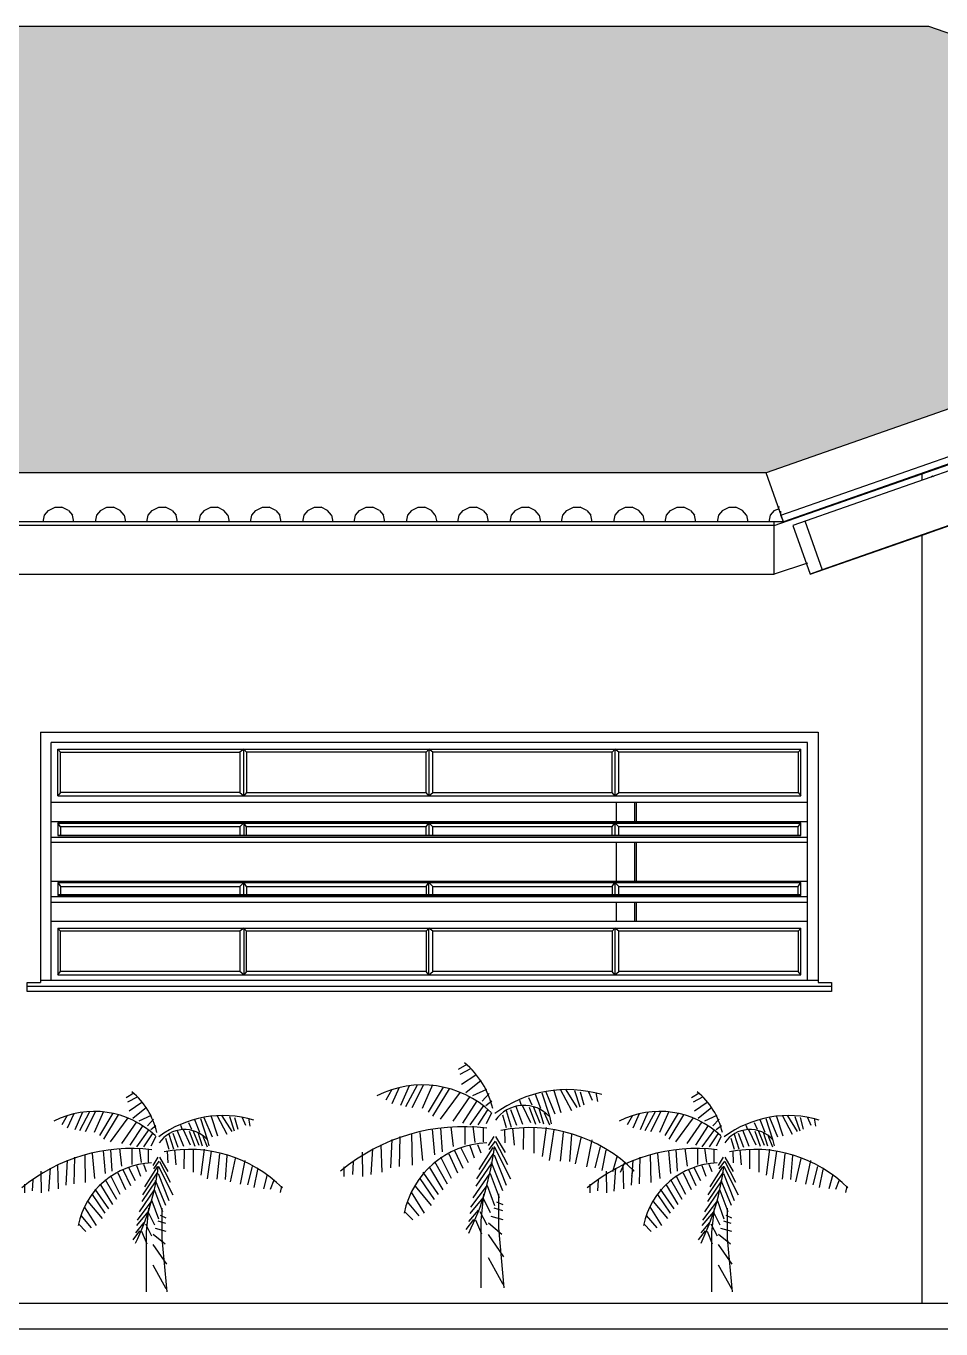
# Model space of a CAD drawing. Extents: x 500 to 638, y 181 to 267.
# Drawn here: x 616.98 to 620.51, y 203.08 to 208.1 of the extents above; entities that cross this region are included whole.
import ezdxf

# ---------------------------------------------------------------- set-up
doc = ezdxf.new("R2010")
doc.units = 0
doc.header["$LTSCALE"] = 7
for name, color, linetype in [('ACESSÓRIO', 2, 'CONTINUOUS'), ('ALVENARIA', 7, 'CONTINUOUS'), ('ALVENARIA1', 44, 'CONTINUOUS'), ('COTA', 1, 'CONTINUOUS'), ('JAPOR', 142, 'CONTINUOUS')]:
    doc.layers.add(name, color=color, linetype=linetype)

# ---------------------------------------------------------------- blocks, each defined once
blk = doc.blocks.new('A$C568054DB')
at = {"layer": 'ACESSÓRIO'}
for p, q in [((0.5403, 0.957), (0.5038, 0.9355)), ((0.5563, 0.9378), (0.5106, 0.9139)), ((0.579, 0.9116), (0.5175, 0.8709)), ((0.2189, 0.8493), (0.1938, 0.8039)), ((0.2512, 0.858), (0.2199, 0.7881)), ((0.2932, 0.865), (0.256, 0.7811)), ((0.3275, 0.8681), (0.278, 0.776)), ((0.3552, 0.8691), (0.3056, 0.7711)), ((0.3942, 0.8691), (0.3494, 0.768)), ((0.4391, 0.8601), (0.3752, 0.753)), ((0.4648, 0.8521), (0.3942, 0.736)), ((0.5115, 0.8381), (0.4267, 0.722)), ((0.6018, 0.8877), (0.5358, 0.835)), ((0.6247, 0.8493), (0.5653, 0.823)), ((0.8789, 0.8399), (0.9183, 0.746)), ((0.9119, 0.8498), (0.9434, 0.7509)), ((0.9402, 0.8515), (0.989, 0.7591)), ((0.9654, 0.8482), (1.0125, 0.7724)), ((1.0015, 0.8449), (1.0251, 0.7756)), ((1.0266, 0.8399), (1.0424, 0.7839)), ((1.0628, 0.8399), (1.0785, 0.8037)), ((0.5535, 0.8191), (0.4811, 0.714)), ((0.5839, 0.801), (0.522, 0.706)), ((0.6135, 0.782), (0.5535, 0.698)), ((0.636, 0.8326), (0.6064, 0.7991)), ((0.6474, 0.7991), (0.6224, 0.78)), ((0.7659, 0.8037), (0.7737, 0.7822)), ((0.7784, 0.7822), (0.813, 0.7081)), ((0.8051, 0.8152), (0.8193, 0.7839)), ((0.8333, 0.8301), (0.857, 0.7691)), ((0.8617, 0.835), (0.8946, 0.7361)), ((1.0941, 0.8367), (1.1005, 0.7987)), ((0.6297, 0.762), (0.5878, 0.699)), ((0.6469, 0.7491), (0.623, 0.702)), ((0.6936, 0.7411), (0.7093, 0.6866)), ((0.7093, 0.7591), (0.7313, 0.6883)), ((0.7282, 0.7642), (0.7533, 0.6965)), ((0.7486, 0.7806), (0.7799, 0.7014)), ((0.8083, 0.774), (0.835, 0.7014)), ((0.8271, 0.774), (0.8539, 0.7064)), ((0.8491, 0.7691), (0.8695, 0.7031)), ((0.8727, 0.7493), (0.8946, 0.6982)), ((0.8946, 0.7361), (0.9025, 0.7031)), ((0.3924, 0.68), (0.4018, 0.5699)), ((0.4285, 0.685), (0.4343, 0.582)), ((0.4715, 0.69), (0.482, 0.605)), ((0.5315, 0.693), (0.5315, 0.614)), ((0.5667, 0.692), (0.5754, 0.623)), ((0.6106, 0.686), (0.6106, 0.625)), ((0.7018, 0.6769), (0.7042, 0.6215)), ((0.737, 0.6835), (0.7432, 0.611)), ((0.7834, 0.6875), (0.7822, 0.5925)), ((0.8274, 0.6861), (0.8274, 0.5767)), ((0.8801, 0.6875), (0.8638, 0.5621)), ((0.9129, 0.6769), (0.894, 0.545)), ((0.2199, 0.6349), (0.2132, 0.5139)), ((0.2542, 0.648), (0.2512, 0.52)), ((0.3038, 0.66), (0.3066, 0.526)), ((0.3399, 0.666), (0.3514, 0.5459)), ((0.6559, 0.6487), (0.6323, 0.6092)), ((0.6621, 0.6289), (0.6354, 0.5927)), ((0.6638, 0.6487), (0.7046, 0.5794)), ((0.6638, 0.6272), (0.7155, 0.5284)), ((0.9531, 0.665), (0.9405, 0.5424)), ((0.9896, 0.6571), (0.9807, 0.541)), ((1.0297, 0.6426), (1.0046, 0.5305)), ((1.0763, 0.6334), (1.0537, 0.5186)), ((0.0921, 0.581), (0.0941, 0.477)), ((0.1369, 0.5949), (0.1293, 0.485)), ((0.1721, 0.612), (0.176, 0.4959)), ((0.4278, 0.5607), (0.474, 0.4698)), ((0.4634, 0.5738), (0.501, 0.493)), ((0.4884, 0.589), (0.524, 0.5122)), ((0.5153, 0.5991), (0.5471, 0.5365)), ((0.5529, 0.6092), (0.5722, 0.5567)), ((0.6554, 0.5771), (0.5826, 0.4675)), ((0.5866, 0.6142), (0.601, 0.5789)), ((0.6527, 0.6017), (0.5922, 0.5064)), ((0.6582, 0.5698), (0.7091, 0.44)), ((0.6595, 0.603), (0.7283, 0.4675)), ((1.1115, 0.6043), (1.0888, 0.5147)), ((1.1366, 0.5899), (1.119, 0.5028)), ((1.1844, 0.5648), (1.1655, 0.4962)), ((0.0139, 0.518), (0.0139, 0.477)), ((0.053, 0.54), (0.0502, 0.486)), ((0.3807, 0.5152), (0.4374, 0.4203)), ((0.4018, 0.5405), (0.4567, 0.4456)), ((0.6473, 0.5353), (0.5799, 0.4357)), ((0.6444, 0.5381), (0.694, 0.4169)), ((1.2158, 0.5371), (1.1982, 0.4936)), ((1.2522, 0.5081), (1.2459, 0.479)), ((0.3393, 0.4688), (0.4009, 0.3789)), ((0.3528, 0.4951), (0.4182, 0.3991)), ((0.639, 0.4905), (0.5661, 0.3852)), ((0.6403, 0.4891), (0.6789, 0.3867)), ((0.3017, 0.4092), (0.3585, 0.3193)), ((0.3191, 0.4355), (0.3874, 0.3527)), ((0.6279, 0.44), (0.5564, 0.3448)), ((0.6279, 0.4386), (0.6595, 0.352)), ((0.2854, 0.3678), (0.3354, 0.3083)), ((0.6087, 0.3852), (0.5537, 0.3188)), ((0.6115, 0.3809), (0.6403, 0.3232)), ((0.6568, 0.3425), (0.6932, 0.3305)), ((0.6684, 0.3689), (0.6957, 0.3568)), ((0.2738, 0.3274), (0.3095, 0.291)), ((0.5688, 0.2929), (0.5359, 0.2497)), ((0.5895, 0.3332), (0.5482, 0.2842)), ((0.5785, 0.2914), (0.6033, 0.2309)), ((0.5963, 0.3275), (0.6266, 0.2698)), ((0.6431, 0.3067), (0.6957, 0.2925)), ((0.6319, 0.2281), (0.6978, 0.1324)), ((0.634, 0.2782), (0.6911, 0.2303)), ((0.6319, 0.1302), (0.6957, 0.0158))]:
    blk.add_line(p, q, dxfattribs=at)
for points in [[(0.602, 0), (0.602, 0.2867), (0.6136, 0.4027)], [(0.7008, 0), (0.6776, 0.2562), (0.6776, 0.4027)]]:
    blk.add_lwpolyline(points, dxfattribs=at)
for centre, radius, start, end in [((0.2999, 0.6864), 0.3615, 13.0554, 50.232), ((0.3492, 0.4395), 0.4299, 46.4936, 116.8589), ((0.9714, 0.3296), 0.5197, 73.4647, 126.6589), ((0.7853, 0.6339), 0.148, 41.6126, 145.4379), ((0.527, -0.1344), 0.8248, 83.0447, 129.713), ((0.808, 0.049), 0.6372, 45.103, 100.96), ((0.6408, 0.2449), 0.3762, 92.2064, 168.5825), ((-0.4696, 0.7368), 1.1361, 333.7613, 353.3526)]:
    blk.add_arc(centre, radius, start, end, dxfattribs=at)

msp = doc.modelspace()

# ---------------------------------------------------------------- hatches: boundary and pattern name
at = {"layer": 'COTA'}
h = msp.add_hatch(dxfattribs=at)
h.set_pattern_fill('SPANTILE,_O', color=256, scale=0.2)
h.set_pattern_definition([(0, (607.07529, 214.00094), (0, 0.2), [0.04, -0.16]), (0, (607.17529, 214.04094), (0, 0.2), [0.04, -0.16]), (0, (607.17529, 214.06094), (0, 0.2), [0.04, -0.16]), (90, (607.09529, 214.00094), (-0.2, 1e-17), [0.2]), (45, (607.09529, 214.00094), (0, 0.2), [0.0565685, -0.2262742]), (45, (607.11529, 214.00094), (0, 0.2), [0.0282843, -0.2545584]), (135, (607.09529, 214.00094), (-0.2, 0), [0.0565685, -0.2262742]), (135, (607.27529, 214.00094), (-0.2, 0), [0.0282843, -0.2545584]), (26.56505, (607.13529, 214.02094), (0.2, 2e-10), [0.04472, -0.4024936]), (153.43495, (607.05529, 214.02094), (-0.2, 2e-10), [0.04472, -0.4024936]), (26.56505, (607.13529, 214.04094), (0.2, 2e-10), [0.04472, -0.4024936]), (153.43495, (607.05529, 214.04094), (-0.2, 2e-10), [0.04472, -0.4024936])])
h.paths.add_polyline_path([(604.6246, 208.1011), (603.1275, 207.5764), (606.5524, 206.3784), (619.8318, 206.3784), (622.6056, 207.3491), (620.4573, 208.1011)])

# ---------------------------------------------------------------- linework, layer by layer
at = {"layer": 'ALVENARIA'}
for p, q in [((622.6056, 207.3491, -1.4713), (619.8318, 206.3784, -1.4713)), ((619.8882, 206.2143, -1.4713), (622.6056, 207.1645, -1.4713)), ((619.8626, 206.175, -1.4713), (622.5543, 207.1167, -1.4713)), ((622.6056, 207.1372, -1.4713), (619.8985, 206.1887, -1.4713)), ((622.6056, 207.1116, -1.4713), (619.9343, 206.175, -1.4713)), ((622.6056, 206.8996, -1.4713), (620.0471, 206.0041, -1.4713)), ((619.8318, 206.3784, -1.4713), (606.5524, 206.3784, -1.4713)), ((619.8985, 206.1887, -1.4713), (619.8318, 206.3784, -1.4713)), ((620.4317, 206.375, -1.4713), (620.4317, 206.3493, -1.4713)), ((620.4727, 206.3647, -1.4713), (620.4676, 206.3613, -1.4713)), ((620.4778, 206.363, -1.4713), (620.4727, 206.3647, -1.4713)), ((620.0471, 206.0041, -1.4713), (621.0264, 206.3442, -1.4713)), ((617.0426, 206.1887, -1.4713), (617.0478, 206.2143, -1.4713)), ((617.0478, 206.2143, -1.4713), (617.0631, 206.2331, -1.4713)), ((617.0631, 206.2331, -1.4713), (617.0888, 206.2451, -1.4713)), ((617.0888, 206.2451, -1.4713), (617.1144, 206.2451, -1.4713)), ((617.14, 206.2331, -1.4713), (617.1144, 206.2451, -1.4713)), ((617.14, 206.2331, -1.4713), (617.1554, 206.2143, -1.4713)), ((617.1605, 206.1887, -1.4713), (617.1554, 206.2143, -1.4713)), ((617.2477, 206.2143, -1.4713), (617.2426, 206.1887, -1.4713)), ((617.2631, 206.2331, -1.4713), (617.2477, 206.2143, -1.4713)), ((617.2631, 206.2331, -1.4713), (617.2887, 206.2451, -1.4713)), ((617.2887, 206.2451, -1.4713), (617.3144, 206.2451, -1.4713)), ((617.34, 206.2331, -1.4713), (617.3144, 206.2451, -1.4713)), ((617.3554, 206.2143, -1.4713), (617.34, 206.2331, -1.4713)), ((617.3554, 206.2143, -1.4713), (617.3605, 206.1887, -1.4713)), ((617.4425, 206.1887, -1.4713), (617.4477, 206.2143, -1.4713)), ((617.4477, 206.2143, -1.4713), (617.4631, 206.2331, -1.4713)), ((617.4631, 206.2331, -1.4713), (617.4887, 206.2451, -1.4713)), ((617.4887, 206.2451, -1.4713), (617.5143, 206.2451, -1.4713)), ((617.54, 206.2331, -1.4713), (617.5143, 206.2451, -1.4713)), ((617.54, 206.2331, -1.4713), (617.5553, 206.2143, -1.4713)), ((617.5605, 206.1887, -1.4713), (617.5553, 206.2143, -1.4713)), ((617.6476, 206.2143, -1.4713), (617.6425, 206.1887, -1.4713)), ((617.663, 206.2331, -1.4713), (617.6476, 206.2143, -1.4713)), ((617.663, 206.2331, -1.4713), (617.6886, 206.2451, -1.4713)), ((617.6886, 206.2451, -1.4713), (617.7143, 206.2451, -1.4713)), ((617.7399, 206.2331, -1.4713), (617.7143, 206.2451, -1.4713)), ((617.7553, 206.2143, -1.4713), (617.7399, 206.2331, -1.4713)), ((617.7553, 206.2143, -1.4713), (617.7604, 206.1887, -1.4713)), ((617.8425, 206.1887, -1.4713), (617.8476, 206.2143, -1.4713)), ((617.8476, 206.2143, -1.4713), (617.863, 206.2331, -1.4713)), ((617.863, 206.2331, -1.4713), (617.8886, 206.2451, -1.4713)), ((617.8886, 206.2451, -1.4713), (617.9142, 206.2451, -1.4713)), ((617.9399, 206.2331, -1.4713), (617.9142, 206.2451, -1.4713)), ((617.9399, 206.2331, -1.4713), (617.9553, 206.2143, -1.4713)), ((617.9604, 206.1887, -1.4713), (617.9553, 206.2143, -1.4713)), ((618.0475, 206.2143, -1.4713), (618.0424, 206.1887, -1.4713)), ((618.0629, 206.2331, -1.4713), (618.0475, 206.2143, -1.4713)), ((618.0629, 206.2331, -1.4713), (618.0886, 206.2451, -1.4713)), ((618.0886, 206.2451, -1.4713), (618.1142, 206.2451, -1.4713)), ((618.1398, 206.2331, -1.4713), (618.1142, 206.2451, -1.4713)), ((618.1552, 206.2143, -1.4713), (618.1398, 206.2331, -1.4713)), ((618.1552, 206.2143, -1.4713), (618.1603, 206.1887, -1.4713)), ((618.2424, 206.1887, -1.4713), (618.2475, 206.2143, -1.4713)), ((618.2475, 206.2143, -1.4713), (618.2629, 206.2331, -1.4713)), ((618.2629, 206.2331, -1.4713), (618.2885, 206.2451, -1.4713)), ((618.2885, 206.2451, -1.4713), (618.3142, 206.2451, -1.4713)), ((618.3398, 206.2331, -1.4713), (618.3142, 206.2451, -1.4713)), ((618.3398, 206.2331, -1.4713), (618.3552, 206.2143, -1.4713)), ((618.3603, 206.1887, -1.4713), (618.3552, 206.2143, -1.4713)), ((618.4475, 206.2143, -1.4713), (618.4423, 206.1887, -1.4713)), ((618.4629, 206.2331, -1.4713), (618.4475, 206.2143, -1.4713)), ((618.4629, 206.2331, -1.4713), (618.4885, 206.2451, -1.4713)), ((618.4885, 206.2451, -1.4713), (618.5141, 206.2451, -1.4713)), ((618.5398, 206.2331, -1.4713), (618.5141, 206.2451, -1.4713)), ((618.5551, 206.2143, -1.4713), (618.5398, 206.2331, -1.4713)), ((618.5551, 206.2143, -1.4713), (618.5603, 206.1887, -1.4713)), ((618.6423, 206.1887, -1.4713), (618.6474, 206.2143, -1.4713)), ((618.6474, 206.2143, -1.4713), (618.6628, 206.2331, -1.4713)), ((618.6628, 206.2331, -1.4713), (618.6884, 206.2451, -1.4713)), ((618.6884, 206.2451, -1.4713), (618.7141, 206.2451, -1.4713)), ((618.7397, 206.2331, -1.4713), (618.7141, 206.2451, -1.4713)), ((618.7397, 206.2331, -1.4713), (618.7551, 206.2143, -1.4713)), ((618.7602, 206.1887, -1.4713), (618.7551, 206.2143, -1.4713)), ((618.8474, 206.2143, -1.4713), (618.8423, 206.1887, -1.4713)), ((618.8628, 206.2331, -1.4713), (618.8474, 206.2143, -1.4713)), ((618.8628, 206.2331, -1.4713), (618.8884, 206.2451, -1.4713)), ((618.8884, 206.2451, -1.4713), (618.914, 206.2451, -1.4713)), ((618.9397, 206.2331, -1.4713), (618.914, 206.2451, -1.4713)), ((618.9551, 206.2143, -1.4713), (618.9397, 206.2331, -1.4713)), ((618.9551, 206.2143, -1.4713), (618.9602, 206.1887, -1.4713)), ((619.0422, 206.1887, -1.4713), (619.0473, 206.2143, -1.4713)), ((619.0473, 206.2143, -1.4713), (619.0627, 206.2331, -1.4713)), ((619.0627, 206.2331, -1.4713), (619.0884, 206.2451, -1.4713)), ((619.0884, 206.2451, -1.4713), (619.114, 206.2451, -1.4713)), ((619.1396, 206.2331, -1.4713), (619.114, 206.2451, -1.4713)), ((619.1396, 206.2331, -1.4713), (619.155, 206.2143, -1.4713)), ((619.1601, 206.1887, -1.4713), (619.155, 206.2143, -1.4713)), ((619.2473, 206.2143, -1.4713), (619.2422, 206.1887, -1.4713)), ((619.2627, 206.2331, -1.4713), (619.2473, 206.2143, -1.4713)), ((619.2627, 206.2331, -1.4713), (619.2883, 206.2451, -1.4713)), ((619.2883, 206.2451, -1.4713), (619.314, 206.2451, -1.4713)), ((619.3396, 206.2331, -1.4713), (619.314, 206.2451, -1.4713)), ((619.355, 206.2143, -1.4713), (619.3396, 206.2331, -1.4713)), ((619.355, 206.2143, -1.4713), (619.3601, 206.1887, -1.4713)), ((619.4421, 206.1887, -1.4713), (619.4473, 206.2143, -1.4713)), ((619.4473, 206.2143, -1.4713), (619.4626, 206.2331, -1.4713)), ((619.4626, 206.2331, -1.4713), (619.4883, 206.2451, -1.4713)), ((619.4883, 206.2451, -1.4713), (619.5139, 206.2451, -1.4713)), ((619.5396, 206.2331, -1.4713), (619.5139, 206.2451, -1.4713)), ((619.5396, 206.2331, -1.4713), (619.5549, 206.2143, -1.4713)), ((619.5601, 206.1887, -1.4713), (619.5549, 206.2143, -1.4713)), ((619.6472, 206.2143, -1.4713), (619.6421, 206.1887, -1.4713)), ((619.6626, 206.2331, -1.4713), (619.6472, 206.2143, -1.4713)), ((619.6626, 206.2331, -1.4713), (619.6882, 206.2451, -1.4713)), ((619.6882, 206.2451, -1.4713), (619.7139, 206.2451, -1.4713)), ((619.7395, 206.2331, -1.4713), (619.7139, 206.2451, -1.4713)), ((619.7549, 206.2143, -1.4713), (619.7395, 206.2331, -1.4713)), ((619.7549, 206.2143, -1.4713), (619.76, 206.1887, -1.4713)), ((619.8472, 206.2143, -1.4713), (619.8421, 206.1887, -1.4713)), ((619.8626, 206.2331, -1.4713), (619.8472, 206.2143, -1.4713)), ((619.8626, 206.2331, -1.4713), (619.8831, 206.2399, -1.4713)), ((619.8831, 206.2348, -1.4713), (619.878, 206.2451, -1.4713)), ((619.8831, 206.2451, -1.4713), (619.878, 206.2451, -1.4713)), ((619.8882, 206.2143, -1.4713), (619.8882, 206.2297, -1.4713)), ((619.8985, 206.1887, -1.4713), (619.8882, 206.2143, -1.4713)), ((619.8985, 206.1887, -1.4713), (606.4858, 206.1887, -1.4713)), ((619.8626, 206.175, -1.4713), (606.5217, 206.175, -1.4713)), ((619.8626, 205.987, -1.4713), (619.8626, 206.1887, -1.4713)), ((619.9343, 206.175, -1.4713), (620.001, 205.987, -1.4713)), ((619.9805, 206.1921, -1.4713), (620.0471, 206.0041, -1.4713)), ((620.001, 205.987, -1.4713), (620.4624, 206.1477, -1.4713)), ((620.4624, 206.1477, -1.4713), (620.4624, 206.1477, -1.4713)), ((620.4317, 206.1374, -1.4713), (620.4317, 203.1756, -1.4713)), ((619.9907, 206.0297, -1.4713), (619.8626, 205.987, -1.4713)), ((620.0471, 206.0041, -1.4713), (620.001, 205.987, -1.4713)), ((606.5217, 205.987, -1.4713), (619.8626, 205.987, -1.4713)), ((599.462, 203.1756, -1.4713), (624.9017, 203.1756, -1.4713)), ((599.462, 203.0756, -1.4713), (624.9017, 203.0756, -1.4713))]:
    msp.add_line(p, q, dxfattribs=at)
at = {"layer": 'ALVENARIA1'}
for p, q in [((604.6246, 208.1011, -1.4713), (620.4573, 208.1011, -1.4713)), ((620.4573, 208.1011, -1.4713), (622.6056, 207.3491, -1.4713))]:
    msp.add_line(p, q, dxfattribs=at)
at = {"layer": 'JAPOR'}
for p, q in [((617.0324, 205.3769, -1.4713), (620.0318, 205.3769, -1.4713)), ((617.0324, 205.3769, -1.4713), (617.0324, 204.4113, -1.4713)), ((620.0318, 205.3769, -1.4713), (620.0318, 204.4113, -1.4713)), ((619.9907, 205.3376, -1.4713), (617.0734, 205.3376, -1.4713)), ((617.0734, 204.4215, -1.4713), (617.0734, 205.3376, -1.4713)), ((617.099, 205.3119, -1.4713), (619.9651, 205.3119, -1.4713)), ((617.099, 205.3119, -1.4713), (617.1093, 205.3, -1.4713)), ((617.099, 205.1325, -1.4713), (617.099, 205.3119, -1.4713)), ((617.1093, 205.1444, -1.4713), (617.1093, 205.3, -1.4713)), ((617.1093, 205.3, -1.4713), (617.8014, 205.3, -1.4713)), ((617.8168, 205.3119, -1.4713), (617.8014, 205.3, -1.4713)), ((617.8014, 205.3, -1.4713), (617.8014, 205.1444, -1.4713)), ((617.8168, 205.1325, -1.4713), (617.8168, 205.3119, -1.4713)), ((617.8271, 205.3, -1.4713), (617.8168, 205.3119, -1.4713)), ((617.8271, 205.3, -1.4713), (617.8271, 205.1444, -1.4713)), ((618.5192, 205.3, -1.4713), (617.8271, 205.3, -1.4713)), ((618.5295, 205.3119, -1.4713), (618.5192, 205.3, -1.4713)), ((618.5192, 205.1444, -1.4713), (618.5192, 205.3, -1.4713)), ((618.5295, 205.3119, -1.4713), (618.5295, 205.1325, -1.4713)), ((618.5449, 205.3, -1.4713), (618.5295, 205.3119, -1.4713)), ((618.5449, 205.1444, -1.4713), (618.5449, 205.3, -1.4713)), ((619.2371, 205.3, -1.4713), (618.5449, 205.3, -1.4713)), ((619.2473, 205.3119, -1.4713), (619.2371, 205.3, -1.4713)), ((619.2371, 205.1444, -1.4713), (619.2371, 205.3, -1.4713)), ((619.2473, 205.3119, -1.4713), (619.2473, 205.1325, -1.4713)), ((619.2627, 205.3, -1.4713), (619.2473, 205.3119, -1.4713)), ((619.2627, 205.1444, -1.4713), (619.2627, 205.3, -1.4713)), ((619.9549, 205.3, -1.4713), (619.2627, 205.3, -1.4713)), ((619.9651, 205.3119, -1.4713), (619.9549, 205.3, -1.4713)), ((619.9549, 205.3, -1.4713), (619.9549, 205.1444, -1.4713)), ((619.9651, 205.1325, -1.4713), (619.9651, 205.3119, -1.4713)), ((619.9907, 204.4215, -1.4713), (619.9907, 205.3376, -1.4713)), ((617.1093, 205.1444, -1.4713), (617.099, 205.1325, -1.4713)), ((617.8014, 205.1444, -1.4713), (617.1093, 205.1444, -1.4713)), ((617.8014, 205.1444, -1.4713), (617.8168, 205.1325, -1.4713)), ((617.8271, 205.1444, -1.4713), (617.8168, 205.1325, -1.4713)), ((617.8271, 205.1444, -1.4713), (618.5192, 205.1444, -1.4713)), ((618.5295, 205.1325, -1.4713), (618.5192, 205.1444, -1.4713)), ((618.5295, 205.1325, -1.4713), (618.5449, 205.1444, -1.4713)), ((618.5449, 205.1444, -1.4713), (619.2371, 205.1444, -1.4713)), ((619.2473, 205.1325, -1.4713), (619.2371, 205.1444, -1.4713)), ((619.2473, 205.1325, -1.4713), (619.2627, 205.1444, -1.4713)), ((619.2627, 205.1444, -1.4713), (619.9549, 205.1444, -1.4713)), ((619.9549, 205.1444, -1.4713), (619.9651, 205.1325, -1.4713)), ((619.9907, 205.1068, -1.4713), (617.0734, 205.1068, -1.4713)), ((617.099, 205.1325, -1.4713), (619.9651, 205.1325, -1.4713)), ((619.2524, 205.1068, -1.4713), (619.2524, 205.0316, -1.4713)), ((619.3242, 205.0316, -1.4713), (619.3242, 205.1068, -1.4713)), ((619.3293, 205.1068, -1.4713), (619.3293, 205.0316, -1.4713)), ((619.9907, 205.0316, -1.4713), (617.0734, 205.0316, -1.4713)), ((617.1093, 205.0128, -1.4713), (617.099, 205.0282, -1.4713)), ((617.099, 205.0282, -1.4713), (619.9651, 205.0282, -1.4713)), ((617.099, 205.0282, -1.4713), (617.099, 204.9787, -1.4713)), ((617.8168, 205.0248, -1.4713), (617.1041, 205.0248, -1.4713)), ((617.1093, 205.0128, -1.4713), (617.1093, 204.9804, -1.4713)), ((617.8014, 205.0128, -1.4713), (617.1093, 205.0128, -1.4713)), ((617.8168, 205.0282, -1.4713), (617.8014, 205.0128, -1.4713)), ((617.8014, 205.0128, -1.4713), (617.8014, 204.9804, -1.4713)), ((617.8168, 205.0282, -1.4713), (617.8168, 204.9787, -1.4713)), ((617.8271, 205.0128, -1.4713), (617.8168, 205.0282, -1.4713)), ((618.5295, 205.0248, -1.4713), (617.822, 205.0248, -1.4713)), ((617.8271, 204.9804, -1.4713), (617.8271, 205.0128, -1.4713)), ((618.5192, 205.0128, -1.4713), (617.8271, 205.0128, -1.4713)), ((618.5192, 205.0128, -1.4713), (618.5295, 205.0282, -1.4713)), ((618.5192, 204.9804, -1.4713), (618.5192, 205.0128, -1.4713)), ((618.5295, 205.0282, -1.4713), (618.5295, 204.9787, -1.4713)), ((618.5449, 205.0128, -1.4713), (618.5295, 205.0282, -1.4713)), ((619.2473, 205.0248, -1.4713), (618.5346, 205.0248, -1.4713)), ((618.5449, 204.9804, -1.4713), (618.5449, 205.0128, -1.4713)), ((619.2371, 205.0128, -1.4713), (618.5449, 205.0128, -1.4713)), ((619.2371, 205.0128, -1.4713), (619.2473, 205.0282, -1.4713)), ((619.2371, 204.9804, -1.4713), (619.2371, 205.0128, -1.4713)), ((619.2473, 205.0282, -1.4713), (619.2473, 204.9787, -1.4713)), ((619.2627, 205.0128, -1.4713), (619.2473, 205.0282, -1.4713)), ((619.9651, 205.0248, -1.4713), (619.2524, 205.0248, -1.4713)), ((619.2627, 204.9804, -1.4713), (619.2627, 205.0128, -1.4713)), ((619.9549, 205.0128, -1.4713), (619.2627, 205.0128, -1.4713)), ((619.9549, 205.0128, -1.4713), (619.9651, 205.0282, -1.4713)), ((619.9549, 204.9804, -1.4713), (619.9549, 205.0128, -1.4713)), ((619.9651, 204.9787, -1.4713), (619.9651, 205.0282, -1.4713)), ((619.9907, 204.9718, -1.4713), (617.0734, 204.9718, -1.4713)), ((617.0734, 204.953, -1.4713), (619.9907, 204.953, -1.4713)), ((617.099, 204.9804, -1.4713), (619.9651, 204.9804, -1.4713)), ((617.1041, 204.9787, -1.4713), (617.099, 204.9804, -1.4713)), ((617.099, 204.9787, -1.4713), (619.9651, 204.9787, -1.4713)), ((617.8168, 204.9804, -1.4713), (617.822, 204.9787, -1.4713)), ((618.5295, 204.9804, -1.4713), (618.5346, 204.9787, -1.4713)), ((619.2473, 204.9804, -1.4713), (619.2524, 204.9787, -1.4713)), ((619.2524, 204.953, -1.4713), (619.2524, 204.8009, -1.4713)), ((619.3242, 204.8009, -1.4713), (619.3242, 204.953, -1.4713)), ((619.3293, 204.953, -1.4713), (619.3293, 204.8009, -1.4713)), ((619.9907, 204.8009, -1.4713), (617.0734, 204.8009, -1.4713)), ((617.099, 204.7975, -1.4713), (617.099, 204.7479, -1.4713)), ((617.099, 204.7975, -1.4713), (617.1093, 204.7821, -1.4713)), ((619.9651, 204.7975, -1.4713), (617.099, 204.7975, -1.4713)), ((619.9651, 204.7958, -1.4713), (617.099, 204.7958, -1.4713)), ((617.8168, 204.7975, -1.4713), (617.8014, 204.7821, -1.4713)), ((617.8271, 204.7821, -1.4713), (617.8168, 204.7975, -1.4713)), ((617.8168, 204.7514, -1.4713), (617.8168, 204.7975, -1.4713)), ((618.5192, 204.7821, -1.4713), (618.5295, 204.7975, -1.4713)), ((618.5295, 204.7479, -1.4713), (618.5295, 204.7975, -1.4713)), ((618.5295, 204.7975, -1.4713), (618.5449, 204.7821, -1.4713)), ((619.2371, 204.7821, -1.4713), (619.2473, 204.7975, -1.4713)), ((619.2473, 204.7975, -1.4713), (619.2473, 204.7479, -1.4713)), ((619.2627, 204.7821, -1.4713), (619.2473, 204.7975, -1.4713)), ((619.9549, 204.7821, -1.4713), (619.9651, 204.7975, -1.4713)), ((619.9651, 204.7479, -1.4713), (619.9651, 204.7975, -1.4713)), ((619.9907, 204.7428, -1.4713), (617.0734, 204.7428, -1.4713)), ((617.099, 204.7514, -1.4713), (619.9651, 204.7514, -1.4713)), ((617.1041, 204.7479, -1.4713), (617.099, 204.7514, -1.4713)), ((617.099, 204.7479, -1.4713), (619.9651, 204.7479, -1.4713)), ((617.1093, 204.7821, -1.4713), (617.1093, 204.7514, -1.4713)), ((617.1093, 204.7821, -1.4713), (617.8014, 204.7821, -1.4713)), ((617.8014, 204.7821, -1.4713), (617.8014, 204.7514, -1.4713)), ((617.8117, 204.7479, -1.4713), (617.8168, 204.7514, -1.4713)), ((617.822, 204.7479, -1.4713), (617.8168, 204.7514, -1.4713)), ((617.8271, 204.7821, -1.4713), (617.8271, 204.7514, -1.4713)), ((617.8271, 204.7821, -1.4713), (618.5192, 204.7821, -1.4713)), ((618.5192, 204.7821, -1.4713), (618.5192, 204.7514, -1.4713)), ((618.5295, 204.7514, -1.4713), (618.5398, 204.7479, -1.4713)), ((618.5449, 204.7514, -1.4713), (618.5449, 204.7821, -1.4713)), ((618.5449, 204.7821, -1.4713), (619.2371, 204.7821, -1.4713)), ((619.2371, 204.7821, -1.4713), (619.2371, 204.7514, -1.4713)), ((619.2473, 204.7514, -1.4713), (619.2576, 204.7479, -1.4713)), ((619.2627, 204.7821, -1.4713), (619.9549, 204.7821, -1.4713)), ((619.2627, 204.7514, -1.4713), (619.2627, 204.7821, -1.4713)), ((619.9549, 204.7514, -1.4713), (619.9549, 204.7821, -1.4713)), ((617.0734, 204.7223, -1.4713), (619.9907, 204.7223, -1.4713)), ((619.2524, 204.7223, -1.4713), (619.2524, 204.6471, -1.4713)), ((619.3242, 204.6471, -1.4713), (619.3242, 204.7223, -1.4713)), ((619.3293, 204.7223, -1.4713), (619.3293, 204.6471, -1.4713)), ((619.9907, 204.6471, -1.4713), (617.0734, 204.6471, -1.4713)), ((617.099, 204.6215, -1.4713), (617.099, 204.442, -1.4713)), ((617.099, 204.6215, -1.4713), (619.9651, 204.6215, -1.4713)), ((617.1093, 204.6095, -1.4713), (617.099, 204.6215, -1.4713)), ((617.1093, 204.454, -1.4713), (617.1093, 204.6095, -1.4713)), ((617.8014, 204.6095, -1.4713), (617.1093, 204.6095, -1.4713)), ((617.8168, 204.6215, -1.4713), (617.8014, 204.6095, -1.4713)), ((617.8014, 204.6095, -1.4713), (617.8014, 204.454, -1.4713)), ((617.8168, 204.6215, -1.4713), (617.8168, 204.442, -1.4713)), ((617.8271, 204.6095, -1.4713), (617.8168, 204.6215, -1.4713)), ((617.8271, 204.454, -1.4713), (617.8271, 204.6095, -1.4713)), ((618.5192, 204.6095, -1.4713), (617.8271, 204.6095, -1.4713)), ((618.5295, 204.6215, -1.4713), (618.5192, 204.6095, -1.4713)), ((618.5192, 204.6095, -1.4713), (618.5192, 204.454, -1.4713)), ((618.5295, 204.442, -1.4713), (618.5295, 204.6215, -1.4713)), ((618.5449, 204.6095, -1.4713), (618.5295, 204.6215, -1.4713)), ((618.5449, 204.454, -1.4713), (618.5449, 204.6095, -1.4713)), ((619.2371, 204.6095, -1.4713), (618.5449, 204.6095, -1.4713)), ((619.2473, 204.6215, -1.4713), (619.2371, 204.6095, -1.4713)), ((619.2371, 204.6095, -1.4713), (619.2371, 204.454, -1.4713)), ((619.2473, 204.6215, -1.4713), (619.2473, 204.442, -1.4713)), ((619.2627, 204.6095, -1.4713), (619.2473, 204.6215, -1.4713)), ((619.2627, 204.454, -1.4713), (619.2627, 204.6095, -1.4713)), ((619.9549, 204.6095, -1.4713), (619.2627, 204.6095, -1.4713)), ((619.9651, 204.6215, -1.4713), (619.9549, 204.6095, -1.4713)), ((619.9549, 204.6095, -1.4713), (619.9549, 204.454, -1.4713)), ((619.9651, 204.442, -1.4713), (619.9651, 204.6215, -1.4713)), ((617.099, 204.442, -1.4713), (617.1093, 204.454, -1.4713)), ((617.099, 204.442, -1.4713), (619.9651, 204.442, -1.4713)), ((617.8014, 204.454, -1.4713), (617.1093, 204.454, -1.4713)), ((617.8168, 204.442, -1.4713), (617.8014, 204.454, -1.4713)), ((617.8271, 204.454, -1.4713), (617.8168, 204.442, -1.4713)), ((618.5192, 204.454, -1.4713), (617.8271, 204.454, -1.4713)), ((618.5295, 204.442, -1.4713), (618.5192, 204.454, -1.4713)), ((618.5295, 204.442, -1.4713), (618.5449, 204.454, -1.4713)), ((619.2371, 204.454, -1.4713), (618.5449, 204.454, -1.4713)), ((619.2473, 204.442, -1.4713), (619.2371, 204.454, -1.4713)), ((619.2473, 204.442, -1.4713), (619.2627, 204.454, -1.4713)), ((619.9549, 204.454, -1.4713), (619.2627, 204.454, -1.4713)), ((619.9651, 204.442, -1.4713), (619.9549, 204.454, -1.4713)), ((616.9811, 204.4113, -1.4713), (617.0324, 204.4113, -1.4713)), ((616.9811, 204.3771, -1.4713), (616.9811, 204.4113, -1.4713)), ((616.9811, 204.3976, -1.4713), (620.083, 204.3976, -1.4713)), ((617.0324, 204.4215, -1.4713), (620.0318, 204.4215, -1.4713)), ((620.0318, 204.4113, -1.4713), (620.083, 204.4113, -1.4713)), ((620.083, 204.4113, -1.4713), (620.083, 204.3771, -1.4713)), ((620.083, 204.3771, -1.4713), (616.9811, 204.3771, -1.4713))]:
    msp.add_line(p, q, dxfattribs=at)

# ---------------------------------------------------------------- block references
at = {"layer": 'ACESSÓRIO'}
for p, xscale, yscale, zscale in [((618.19, 203.2344), 0.9, 0.9, 0.9), ((616.9596, 203.2192), 0.8, 0.8, 0.8), ((619.1406, 203.2192), 0.8, 0.8, 0.8)]:
    msp.add_blockref('A$C568054DB', p, dxfattribs=dict(at, xscale=xscale, yscale=yscale, zscale=zscale))

doc.saveas('drawing.dxf')
